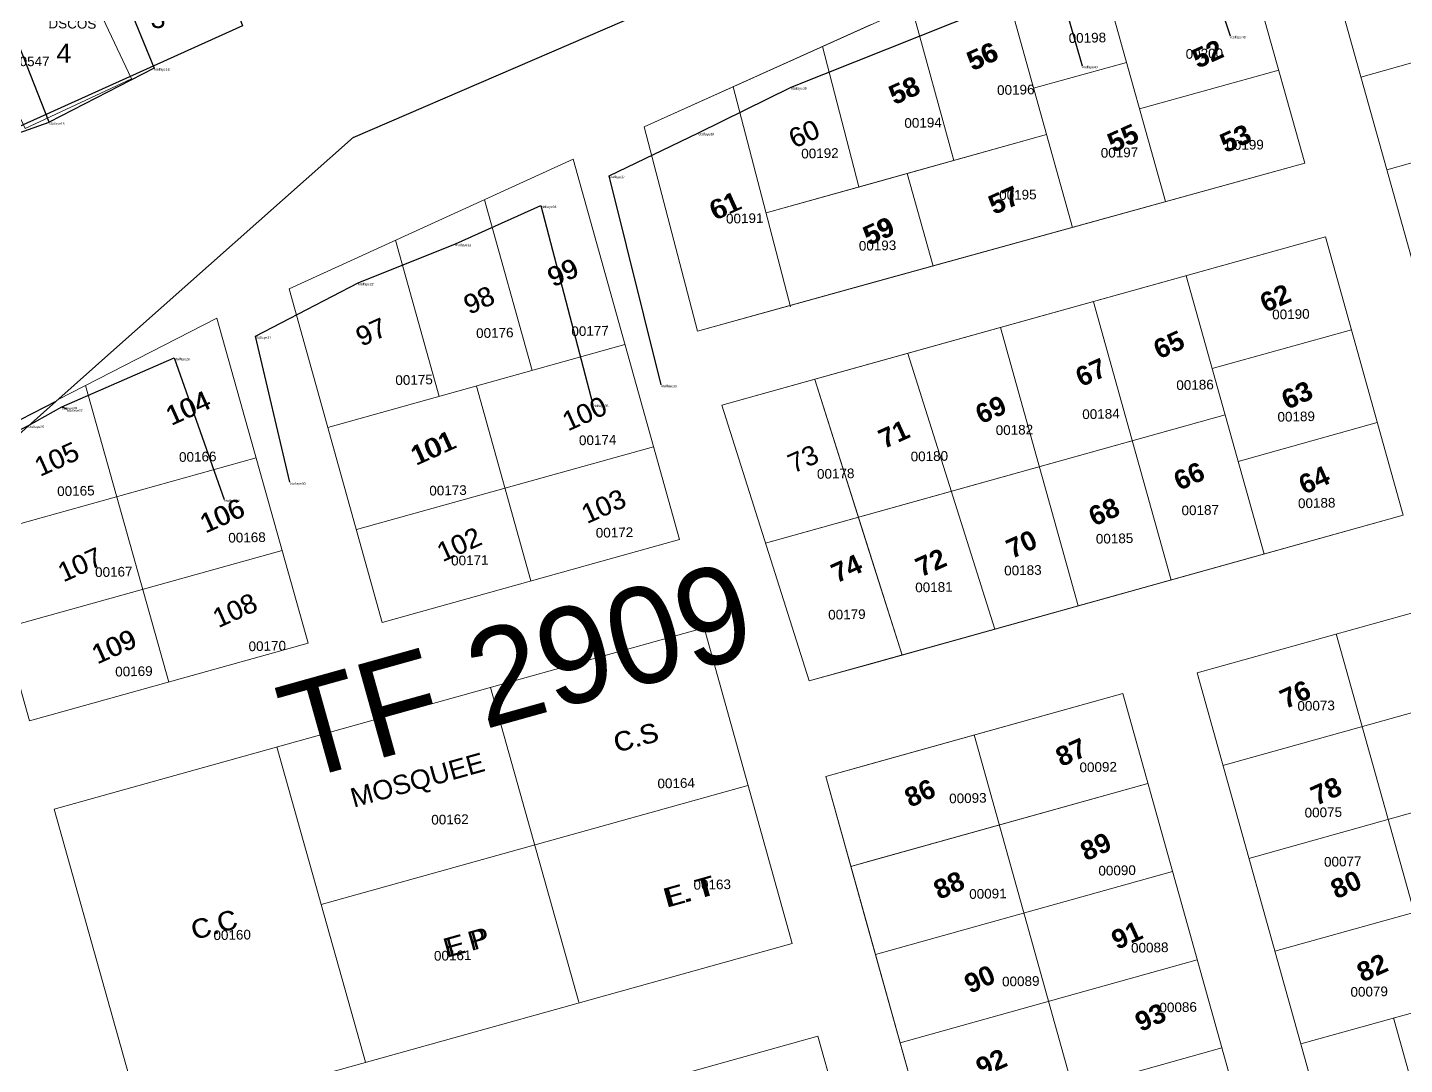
# Model space of a CAD drawing. Header units: metres. Extents: x 251686 to 255059, y 1627526 to 1631912.
# Drawn here: x 253542.2 to 253685.1, y 1630083.3 to 1630190.9 of the extents above; entities that cross this region are included whole.
import ezdxf
from ezdxf.enums import TextEntityAlignment as Align

# ---------------------------------------------------------------- set-up
doc = ezdxf.new("R2010")
doc.units = ezdxf.units.M
doc.header["$MEASUREMENT"] = 0
for name, color, linetype in [('A_revoir_niveau_0', 7, 'Continuous'), ('limites_parcelles', 7, 'Continuous'), ('limites_tf', 7, 'Continuous'), ('numero_lot', 7, 'Continuous'), ('numero_parcelle', 7, 'Continuous')]:
    doc.layers.add(name, color=color, linetype=linetype)
doc.layers.add('CABA', color=7, linetype='Continuous', lineweight=0)
doc.layers.add('Numero_TF', color=7, linetype='Continuous', lineweight=0)
doc.styles.add('Style-Arial', font='arial.ttf')
doc.styles.add('Style-FANCY', font='times.ttf')
doc.styles.add('style1', font='')
doc.styles.add('Styledgn000', font='dgn000.shx')
doc.styles.get('style1').set_extended_font_data('Times New Roman', bold=True)

# ---------------------------------------------------------------- blocks, each defined once
blk = doc.blocks.new('*U125')
at = {"color": 7, "linetype": 'Continuous', "lineweight": 30}
for p, q in [((0.424759, 34.519368, 0.000007), (0.912737, 50.202607, 0.000007)), ((0.912737, 50.202607, 0.000007), (21.815799, 48.375721, 0.000007)), ((21.815799, 48.375721, 0.000007), (21.33018, 33.126481, 0.000007)), ((-14.366186, 14.83066, 0.000007), (-21.074376, 35.133549, 0.000007)), ((-21.074376, 35.133549, 0.000007), (-11.355527, 34.972944, 0.000007)), ((-11.355527, 34.972944, 0.000007), (0.424759, 34.519368, 0.000007)), ((-5.544273, 18.602794, 0.000007), (-11.355527, 34.972944, 0.000007)), ((0.424759, 34.519368, 0.000007), (21.33018, 33.126481, 0.000007)), ((-40.753208, 32.416124, 0.000007), (-33.436425, 32.909189, 0.000007)), ((-33.436425, 32.909189, 0.000007), (-29.508968, 33.084341, 0.000007)), ((-29.508968, 33.084341, 0.000007), (-22.431405, 11.434797, 0.000007)), ((21.33018, 33.126481, 0.000007), (26.973159, 32.809284, 0.000007)), ((-32.003922, 7.504339, 0.000007), (-40.753208, 32.416124, 0.000007)), ((26.973159, 32.809284, 0.000007), (-5.544273, 18.602794, 0.000007)), ((-5.544273, 18.602794, 0.000007), (-14.366186, 14.83066, 0.000007)), ((50.608737, 11.216902, 0.000007), (64.558169, 17.400906, 0.000007)), ((64.558169, 17.400906, 0.000007), (68.46952, 5.505061, 0.000007)), ((-59.893992, 11.480442, 0.000007), (-48.525256, 15.365228, 0.000007)), ((-48.525256, 15.365228, 0.000007), (-43.153327, 2.155467, 0.000007)), ((-61.12722, 13.730821, 0.000007), (-59.893992, 11.480442, 0.000007)), ((-70.062342, 5.065506, 0.000007), (-59.893992, 11.480442, 0.000007)), ((-54.032371, -3.465059, 0.000007), (-59.893992, 11.480442, 0.000007)), ((-22.431405, 11.434797, 0.000007), (-32.003922, 7.504339, 0.000007)), ((22.93396, 0.179315, 0.000007), (50.608737, 11.216902, 0.000007)), ((50.608737, 11.216902, 0.000007), (53.111684, 2.402923, 0.000007)), ((-64.706134, -7.260841, 0.000007), (-70.062342, 5.065506, 0.000007)), ((-43.153327, 2.155467, 0.000007), (-54.032371, -3.465059, 0.000007)), ((13.334092, -4.565, 0.000007), (22.93396, 0.179315, 0.000007)), ((-64.706134, -7.260841, 0.000007), (-54.032371, -3.465059, 0.000007)), ((4.065266, -9.011877, 0.000007), (13.334092, -4.565, 0.000007)), ((9.463608, -30.711784, 0.000007), (4.065266, -9.011877, 0.000007)), ((-11.888592, -16.073073, 0.000007), (-3.031716, -12.104795, 0.000007)), ((-3.031716, -12.104795, 0.000007), (2.366423, -32.767342, 0.000007)), ((-21.99105, -20.128371, 0.000007), (-11.888592, -16.073073, 0.000007)), ((-32.624524, -25.676973, 0.000007), (-21.99105, -20.128371, 0.000007)), ((-29.05057, -40.835853, 0.000007), (-32.624524, -25.676973, 0.000007)), ((-52.723416, -33.01474, 0.000007), (-41.063352, -27.910447, 0.000007)), ((-41.063352, -27.910447, 0.000007), (-35.876208, -42.612248, 0.000007)), ((-56.165445, -34.950888, 0.000007), (-52.723416, -33.01474, 0.000007)), ((-52.723416, -33.01474, 0.000007), (-52.165762, -33.260012, 0.000007)), ((-64.21641, -38.87483, 0.000007), (-56.165445, -34.950888, 0.000007)), ((-66.789287, -45.989095, 0.000007), (-64.21641, -38.87483, 0.000007)), ((-66.079708, -49.935867, 0.000007), (-66.789287, -45.989095, 0.000007))]:
    blk.add_line(p, q, dxfattribs=at)
at = {"color": 7, "linetype": 'Continuous', "lineweight": 30, "style": 'Style-Arial'}
for s, height, p in [('etalfaye9', 0.25, (0.912737, 50.202607, 0.000007)), ('etalfaye1', 0.25, (21.815799, 48.375721, 0.000007)), ('etalfaye6', 0.25, (-21.074376, 35.133549, 0.000007)), ('etalfaye7', 0.25, (-11.355527, 34.972944, 0.000007)), ('etalfaye8', 0.25, (0.424759, 34.519368, 0.000007)), ('etalfaye10', 0.25, (-33.436425, 32.909189, 0.000007)), ('etalfaye11', 0.25, (-29.508968, 33.084341, 0.000007)), ('etalfaye2', 0.25, (21.33018, 33.126481, 0.000007)), ('etalfaye14', 0.25, (-40.753208, 32.416124, 0.000007)), ('etalfaye3', 0.25, (26.973159, 32.809284, 0.000007)), ('Fondation', 1, (-16.445344, 27.328313, 0.000007)), ('etalfaye4', 0.25, (-5.544273, 18.602794, 0.000007)), ('etalfaye42', 0.25, (64.558169, 17.400906, 0.000007)), ('etalfaye17', 0.25, (-48.525256, 15.365228, 0.000007)), ('etalfaye5', 0.25, (-14.366186, 14.83066, 0.000007)), ('etalfaye15', 0.25, (-61.12722, 13.730821, 0.000007)), ('etalfaye16', 0.25, (-59.893992, 11.480442, 0.000007)), ('etalfaye12', 0.25, (-22.431405, 11.434797, 0.000007)), ('etalfaye41', 0.25, (50.608737, 11.216902, 0.000007)), ('DSCOS', 1, (-54.100599, 7.292217, 0.000007)), ('etalfaye13', 0.25, (-32.003922, 7.504339, 0.000007)), ('etalfaye21', 0.25, (-70.062342, 5.065506, 0.000007)), ('etalfaye43', 0.25, (68.46952, 5.505061, 0.000007)), ('etalfaye18', 0.25, (-43.153327, 2.155467, 0.000007)), ('etalfaye40', 0.25, (53.111684, 2.402923, 0.000007)), ('etalfaye39', 0.25, (22.93396, 0.179315, 0.000007)), ('etalfaye19', 0.25, (-54.032371, -3.465059, 0.000007)), ('etalfaye38', 0.25, (13.334092, -4.565, 0.000007)), ('etalfaye20', 0.25, (-64.706134, -7.260841, 0.000007)), ('etalfaye37', 0.25, (4.065266, -9.011877, 0.000007)), ('etalfaye34', 0.25, (-3.031716, -12.104795, 0.000007)), ('etalfaye33', 0.25, (-11.888592, -16.073073, 0.000007)), ('etalfaye32', 0.25, (-21.99105, -20.128371, 0.000007)), ('etalfaye31', 0.25, (-32.624524, -25.676973, 0.000007)), ('etalfaye28', 0.25, (-41.063352, -27.910447, 0.000007)), ('etalfaye36', 0.25, (9.463608, -30.711784, 0.000007)), ('etalfaye35', 0.25, (2.366423, -32.767342, 0.000007)), ('etalfaye26', 0.25, (-52.723416, -33.01474, 0.000007)), ('etalfaye27', 0.25, (-52.165762, -33.260012, 0.000007)), ('etalfaye25', 0.25, (-56.165445, -34.950888, 0.000007)), ('etalfaye24', 0.25, (-64.21641, -38.87483, 0.000007)), ('etalfaye30', 0.25, (-29.05057, -40.835853, 0.000007)), ('etalfaye29', 0.25, (-35.876208, -42.612248, 0.000007)), ('etalfaye23', 0.25, (-66.789287, -45.989095, 0.000007)), ('etalfaye22', 0.25, (-66.079708, -49.935867, 0.000007))]:
    blk.add_text(s, height=height, rotation=359.3981, dxfattribs=at).set_placement(p, align=Align.TOP_LEFT)

msp = doc.modelspace()

# ---------------------------------------------------------------- linework, layer by layer
at = {"layer": 'CABA', "color": 7, "linetype": 'Continuous', "lineweight": 13}
for p, q in [((253551.208416, 1630157.487556), (253576.058235, 1630179.568052)), ((253545.168974, 1630152.109309), (253551.208416, 1630157.487556))]:
    msp.add_line(p, q, dxfattribs=at)
at = {"layer": 'limites_parcelles', "color": 7, "linetype": 'Continuous', "lineweight": 0}
for p, q in [((253692.663123, 1630142.460148), (253673.509146, 1630210.967693)), ((253666.134101, 1630207.642278), (253606.202223, 1630180.619312)), ((253674.738129, 1630176.866038), (253666.134101, 1630207.642278)), ((253660.281605, 1630172.866165), (253652.302513, 1630201.406136)), ((253650.64492, 1630170.198913), (253643.082454, 1630197.248371)), ((253638.319893, 1630177.143422), (253633.947535, 1630193.129299)), ((253709.458691, 1630193.867891), (253680.564408, 1630185.803077)), ((253629.757845, 1630191.240417), (253606.202223, 1630180.619312)), ((253624.696425, 1630188.957646), (253628.492906, 1630174.392855)), ((253646.606008, 1630184.644578), (253656.242693, 1630187.31183)), ((253657.589328, 1630182.49594), (253672.045855, 1630186.496813)), ((253615.449326, 1630184.788979), (253621.401976, 1630161.951356)), ((253712.146961, 1630184.23613), (253683.252678, 1630176.171316)), ((253606.202223, 1630180.619312), (253611.725814, 1630159.429247)), ((253647.949679, 1630179.838699), (253618.86112, 1630171.697585)), ((253647.949679, 1630179.838699), (253629.698284, 1630174.730619)), ((253569.371422, 1630163.832073), (253598.850077, 1630177.265813)), ((253598.850077, 1630177.265813), (253609.857758, 1630137.795845)), ((253611.725814, 1630159.429247), (253674.738129, 1630176.866038)), ((253629.660987, 1630164.392274), (253674.738129, 1630176.866038)), ((253636.198255, 1630166.160004), (253633.504, 1630175.795787)), ((253629.698284, 1630174.730619), (253618.86112, 1630171.697585)), ((253589.638873, 1630173.068016), (253594.584922, 1630155.332057)), ((253580.42667, 1630168.870223), (253584.95315, 1630152.640787)), ((253676.880495, 1630169.202259), (253614.278055, 1630151.729989)), ((253676.880495, 1630169.202259), (253629.630765, 1630156.014913)), ((253684.958316, 1630140.30993), (253676.880495, 1630169.202259)), ((253611.725814, 1630159.429247), (253629.660987, 1630164.392274)), ((253670.510677, 1630136.278025), (253662.432856, 1630165.170354)), ((253579.0465, 1630129.186943), (253569.371422, 1630163.832073)), ((253660.880916, 1630133.589747), (253652.802095, 1630162.48208)), ((253545.43182, 1630152.343362), (253561.880287, 1630160.759078)), ((253561.880287, 1630160.759078), (253571.338649, 1630127.024736)), ((253651.245151, 1630130.900492), (253643.177341, 1630159.795785)), ((253679.567762, 1630159.569502), (253665.126126, 1630155.538575)), ((253545.168974, 1630152.109309), (253551.208416, 1630157.487556)), ((253604.205683, 1630158.020367), (253573.394425, 1630149.411465)), ((253633.552587, 1630157.10949), (253642.599391, 1630128.487666)), ((253629.630765, 1630156.014913), (253614.278055, 1630151.729989)), ((253623.915823, 1630154.420238), (253629.560576, 1630136.559046)), ((253623.915823, 1630154.420238), (253632.961623, 1630125.797418)), ((253548.25605, 1630153.788183), (253556.894945, 1630122.974817)), ((253588.806061, 1630153.717895), (253594.44515, 1630133.49742)), ((253614.278055, 1630151.729989), (253623.324858, 1630123.108166)), ((253666.471764, 1630150.723689), (253618.801455, 1630137.418578)), ((253666.471764, 1630150.723689), (253629.574524, 1630140.425415)), ((253682.256032, 1630149.937741), (253667.818399, 1630145.9078)), ((253607.166484, 1630147.426617), (253576.355226, 1630138.817715)), ((253565.962109, 1630146.288258), (253537.062823, 1630138.222462)), ((253542.439363, 1630118.95894), (253535.548011, 1630143.543962)), ((253629.574524, 1630140.425415), (253618.801455, 1630137.418578)), ((253684.958316, 1630140.30993), (253623.324858, 1630123.108166)), ((253684.958316, 1630140.30993), (253629.518286, 1630124.836739)), ((253609.857758, 1630137.795845), (253579.0465, 1630129.186943)), ((253568.650379, 1630136.656497), (253539.751093, 1630128.590701)), ((253629.560576, 1630136.559046), (253632.961623, 1630125.797418)), ((253693.422436, 1630132.289342), (253663.560175, 1630123.955019)), ((253612.415692, 1630128.625558), (253544.992366, 1630109.807671)), ((253612.415692, 1630128.625558), (253621.548598, 1630095.874397)), ((253678.004851, 1630127.996935), (253688.765942, 1630089.472863)), ((253571.338649, 1630127.024736), (253542.439363, 1630118.95894)), ((253629.518286, 1630124.836739), (253623.324858, 1630123.108166)), ((253663.5582, 1630123.962026), (253678.120221, 1630071.829153)), ((253599.434382, 1630089.756136), (253590.271252, 1630122.445405)), ((253625.039128, 1630113.200917), (253655.860386, 1630121.809783)), ((253629.480785, 1630114.441542), (253655.860386, 1630121.809783)), ((253655.860386, 1630121.809783), (253670.332688, 1630070.032236)), ((253696.10876, 1630122.672589), (253666.24847, 1630114.330258)), ((253650.726092, 1630080.713038), (253640.448757, 1630117.505353)), ((253577.288845, 1630083.548987), (253568.118802, 1630116.262282)), ((253625.039128, 1630113.200917), (253629.480785, 1630114.441542)), ((253629.419732, 1630097.518289), (253625.039128, 1630113.200917)), ((253639.620896, 1630060.997972), (253625.039128, 1630113.200917)), ((253698.799034, 1630113.041821), (253668.938744, 1630104.69949)), ((253616.978638, 1630112.24799), (253572.707773, 1630099.89162)), ((253627.648441, 1630103.858443), (253658.469699, 1630112.467309)), ((253629.444415, 1630104.360087), (253658.469699, 1630112.467309)), ((253554.18033, 1630077.072311), (253545.004376, 1630109.810627)), ((253627.648441, 1630103.858443), (253629.444415, 1630104.360087)), ((253630.203447, 1630094.708166), (253661.024705, 1630103.317032)), ((253701.490304, 1630103.410049), (253671.630014, 1630095.067718)), ((253639.620896, 1630060.997972), (253629.419732, 1630097.518289)), ((253621.549598, 1630095.874393), (253554.13228, 1630077.058484)), ((253632.758454, 1630085.557889), (253663.579711, 1630094.166755)), ((253704.180578, 1630093.779281), (253674.320288, 1630085.43695)), ((253683.950056, 1630088.127227), (253687.873127, 1630074.081115)), ((253683.950056, 1630088.127227), (253687.750986, 1630074.518427)), ((253624.235865, 1630086.241639), (253556.819546, 1630067.425727)), ((253624.235865, 1630086.241639), (253629.313369, 1630068.035206)), ((253624.235865, 1630086.241639), (253631.975793, 1630058.488536)), ((253635.31346, 1630076.407612), (253666.134718, 1630085.016478))]:
    msp.add_line(p, q, dxfattribs=at)
msp.add_3dface([(253547.387703, 1630197.583424, 0.000001), (253536.373305, 1630192.433955, 0.000001), (253542.013781, 1630180.472042, 0.000001), (253553.031174, 1630185.615508, 0.000001)], dxfattribs=at)
at = {"layer": 'limites_tf', "color": 5, "linetype": 'Continuous', "lineweight": 30}
for p, q in [((253576.029068, 1630179.537525), (253738.998037, 1630249.90369)), ((253551.208416, 1630157.487556), (253576.058235, 1630179.568052)), ((253545.168974, 1630152.109309), (253551.208416, 1630157.487556)), ((253545.182213, 1630152.106053), (253369.566582, 1630062.844335)), ((253486.068768, 1630099.492176), (253545.168974, 1630152.109309))]:
    msp.add_line(p, q, dxfattribs=at)
at = {"layer": 'limites_tf', "color": 5, "linetype": 'Continuous', "lineweight": 30, "elevation": 0.000001, "flags": 128}
msp.add_lwpolyline([(253548.016539, 1630236.325605), (253564.532354, 1630191.099612), (253272.339917, 1630059.131794), (253275.887626, 1630063.654776), (253281.717567, 1630158.440612), (253316.436819, 1630191.875884), (253332.171432, 1630206.5114), (253337.580721, 1630195.943993), (253395.310345, 1630207.028158), (253414.974952, 1630206.411548), (253417.55458, 1630207.314499), (253487.823971, 1630231.637666), (253546.976117, 1630239.14669), (253548.016539, 1630236.325605)], close=True, dxfattribs=at)

# ---------------------------------------------------------------- block references
at = {"layer": 'A_revoir_niveau_0', "color": 7, "linetype": 'Continuous', "lineweight": 30}
msp.add_blockref('*U125', (253598.517208, 1630184.571876, -0.000006), dxfattribs=at)

# ---------------------------------------------------------------- texts
at = {"layer": 'numero_lot', "color": 7, "linetype": 'Continuous', "lineweight": 0, "char_height": 2, "attachment_point": 1}
for s, insert, rotation, line_spacing_factor, style in [('\\fArial|b0|i0|c00|p39;3', (253555.004955, 1630192.887369, 0.000001), 0.12118064, 0.6, 'Styledgn000'), ('\\fArial|b0|i0|c00|p39;4', (253545.235553, 1630189.274577, 0.000001), 0.12118064, 0.6, 'Styledgn000'), ('\\fArial|b1|i0|c00|p39;56', (253639.431781, 1630188.220822), 24.27175487, 0.72, 'style1'), ('\\fArial|b1|i0|c00|p39;56', (253639.496895, 1630188.250184), 24.27175487, 0.72, 'style1'), ('\\fArial|b1|i0|c00|p39;52', (253662.808358, 1630188.476289), 24.27175487, 0.72, 'style1'), ('\\fArial|b1|i0|c00|p39;52', (253662.840915, 1630188.49097), 24.27175487, 0.72, 'style1'), ('\\fArial|b1|i0|c00|p39;58', (253631.345511, 1630184.694769), 24.27175487, 0.72, 'style1'), ('\\fArial|b1|i0|c00|p39;58', (253631.378069, 1630184.70945), 24.27175487, 0.72, 'style1'), ('\\fArial|b0|i0|c00|p39;60', (253620.954182, 1630180.187228), 24.27175487, 0.72, 'Style-FANCY'), ('\\fArial|b0|i0|c00|p39;60', (253620.98674, 1630180.201908), 24.27175487, 0.72, 'Style-FANCY'), ('\\fArial|b1|i0|c00|p39;55', (253654.022795, 1630179.742927), 24.27175487, 0.72, 'style1'), ('\\fArial|b1|i0|c00|p39;55', (253654.055352, 1630179.757608), 24.27175487, 0.72, 'style1'), ('\\fArial|b1|i0|c00|p39;53', (253665.694719, 1630179.700819), 24.27175487, 0.72, 'style1'), ('\\fArial|b1|i0|c00|p39;53', (253665.727276, 1630179.7155), 24.27175487, 0.72, 'style1'), ('\\fArial|b1|i0|c00|p39;57', (253641.679454, 1630173.295415), 24.27175487, 0.72, 'style1'), ('\\fArial|b1|i0|c00|p39;57', (253641.712012, 1630173.310095), 24.27175487, 0.72, 'style1'), ('\\fArial|b0|i0|c00|p39;61', (253612.700564, 1630172.695591), 24.27175487, 0.72, 'Style-FANCY'), ('\\fArial|b0|i0|c00|p39;61', (253612.855212, 1630172.765325), 24.27175487, 0.72, 'Style-FANCY'), ('\\fArial|b1|i0|c00|p39;59', (253628.666271, 1630170.081542), 24.27175487, 0.72, 'style1'), ('\\fArial|b1|i0|c00|p39;59', (253628.731386, 1630170.110903), 24.27175487, 0.72, 'style1'), ('\\fArial|b0|i0|c00|p39;99', (253595.921532, 1630165.777643), 24.27175487, 0.72, 'Style-FANCY'), ('\\fArial|b0|i0|c00|p39;99', (253595.986646, 1630165.807005), 24.27175487, 0.72, 'Style-FANCY'), ('\\fArial|b1|i0|c00|p39;62', (253669.849968, 1630163.130721), 24.27175487, 0.72, 'style1'), ('\\fArial|b0|i0|c00|p39;98', (253587.230669, 1630162.919776), 24.27175487, 0.72, 'Style-FANCY'), ('\\fArial|b0|i0|c00|p39;98', (253587.263226, 1630162.934457), 24.27175487, 0.72, 'Style-FANCY'), ('\\fArial|b0|i0|c00|p39;97', (253576.048653, 1630159.609094), 24.27175487, 0.72, 'Style-FANCY'), ('\\fArial|b0|i0|c00|p39;97', (253576.08121, 1630159.623775), 24.27175487, 0.72, 'Style-FANCY'), ('\\fArial|b1|i0|c00|p39;65', (253658.809474, 1630158.301519), 24.27175487, 0.72, 'style1'), ('\\fArial|b1|i0|c00|p39;67', (253650.725543, 1630155.423462), 24.27175487, 0.72, 'style1'), ('\\fArial|b1|i0|c00|p39;63', (253672.116207, 1630153.074278), 24.27175487, 0.72, 'style1'), ('\\fArial|b0|i0|c00|p39;104', (253556.327864, 1630151.398566), 24.27175487, 0.72, 'Style-FANCY'), ('\\fArial|b0|i0|c00|p39;104', (253556.390944, 1630151.427011), 24.27175487, 0.72, 'Style-FANCY'), ('\\fArial|b1|i0|c00|p39;63', (253672.08365, 1630153.059597), 24.27175487, 0.72, 'style1'), ('\\fArial|b0|i0|c00|p39;100', (253597.47316, 1630150.822338), 24.27175487, 0.72, 'Style-FANCY'), ('\\fArial|b0|i0|c00|p39;100', (253597.497578, 1630150.833349), 24.27175487, 0.72, 'Style-FANCY'), ('\\fArial|b1|i0|c00|p39;69', (253640.336559, 1630151.565916), 24.27175487, 0.72, 'style1'), ('\\fArial|b1|i0|c00|p39;71', (253630.276609, 1630149.005321), 24.27175487, 0.72, 'style1'), ('\\fArial|b0|i0|c00|p39;101', (253581.698623, 1630147.24786), 24.27175487, 0.72, 'Style-FANCY'), ('\\fArial|b0|i0|c00|p39;101', (253581.845132, 1630147.313924), 24.27175487, 0.72, 'Style-FANCY'), ('\\fArial|b0|i0|c00|p39;105', (253542.720785, 1630146.104832), 24.27175487, 0.72, 'Style-FANCY'), ('\\fArial|b0|i0|c00|p39;105', (253542.745203, 1630146.115843), 24.27175487, 0.72, 'Style-FANCY'), ('\\fArial|b0|i0|c00|p39;73', (253620.864947, 1630146.442128), 24.27175487, 0.72, 'Style-FANCY'), ('\\fArial|b1|i0|c00|p39;66', (253660.903837, 1630144.664416), 24.27175487, 0.72, 'style1'), ('\\fArial|b1|i0|c00|p39;64', (253673.873359, 1630144.251798), 24.27175487, 0.72, 'style1'), ('\\fArial|b0|i0|c00|p39;103', (253599.449489, 1630141.208146), 24.27175487, 0.72, 'Style-FANCY'), ('\\fArial|b0|i0|c00|p39;103', (253599.473907, 1630141.219157), 24.27175487, 0.72, 'Style-FANCY'), ('\\fArial|b0|i0|c00|p39;106', (253559.86916, 1630140.219131), 24.27175487, 0.72, 'Style-FANCY'), ('\\fArial|b0|i0|c00|p39;106', (253559.926135, 1630140.244823), 24.27175487, 0.72, 'Style-FANCY'), ('\\fArial|b1|i0|c00|p39;68', (253652.079876, 1630140.956709), 24.27175487, 0.72, 'style1'), ('\\fArial|b0|i0|c00|p39;102', (253584.466077, 1630137.240174), 24.27175487, 0.72, 'Style-FANCY'), ('\\fArial|b0|i0|c00|p39;102', (253584.490495, 1630137.251185), 24.27175487, 0.72, 'Style-FANCY'), ('\\fArial|b1|i0|c00|p39;70', (253643.528183, 1630137.596311), 24.27175487, 0.72, 'style1'), ('\\fArial|b0|i0|c00|p39;107', (253545.138273, 1630135.148039), 24.27175487, 0.72, 'Style-FANCY'), ('\\fArial|b0|i0|c00|p39;107', (253545.162691, 1630135.15905), 24.27175487, 0.72, 'Style-FANCY'), ('\\fArial|b1|i0|c00|p39;74', (253625.363426, 1630135.065187), 24.27175487, 0.72, 'style1'), ('\\fArial|b1|i0|c00|p39;72', (253634.119216, 1630135.682242), 24.27175487, 0.72, 'style1'), ('\\fArial|b0|i0|c00|p39;108', (253561.207245, 1630130.399038), 24.27175487, 0.72, 'Style-FANCY'), ('\\fArial|b0|i0|c00|p39;108', (253561.231663, 1630130.410049), 24.27175487, 0.72, 'Style-FANCY'), ('\\fArial|b0|i0|c00|p39;109', (253548.650068, 1630126.631517), 24.27175487, 0.72, 'Style-FANCY'), ('\\fArial|b0|i0|c00|p39;109', (253548.707043, 1630126.657208), 24.27175487, 0.72, 'Style-FANCY'), ('\\fArial|b1|i0|c00|p39;76', (253671.916113, 1630122.002797), 24.27175487, 0.72, 'style1'), ('\\fArial|b0|i0|c00|p39;C.S', (253602.818059, 1630117.584288), 15.59441521, 0.72, 'Style-FANCY'), ('\\fArial|b0|i0|c00|p39;C.S', (253602.865359, 1630117.597489), 15.59441521, 0.72, 'Style-FANCY'), ('\\fArial|b1|i0|c00|p39;87', (253648.661265, 1630115.988652), 24.27175487, 0.72, 'style1'), ('\\fArial|b0|i0|c00|p39;MOSQUEE', (253575.540116, 1630111.880361), 15.59441521, 0.72, 'Style-FANCY'), ('\\fArial|b1|i0|c00|p39;86', (253632.981905, 1630111.761593), 24.27175487, 0.72, 'style1'), ('\\fArial|b1|i0|c00|p39;78', (253675.114922, 1630111.965192), 24.27175487, 0.72, 'style1'), ('\\fArial|b1|i0|c00|p39;89', (253651.219963, 1630106.200762), 24.27175487, 0.72, 'style1'), ('\\fArial|b0|i0|c00|p39;E. T', (253608.01427, 1630101.494735), 15.59483233, 0.72, 'Style-FANCY'), ('\\fArial|b0|i0|c00|p39;E. T', (253608.259367, 1630101.563144), 15.59483233, 0.72, 'Style-FANCY'), ('\\fArial|b1|i0|c00|p39;88', (253635.992907, 1630102.192467), 24.27175487, 0.72, 'style1'), ('\\fArial|b1|i0|c00|p39;80', (253677.181904, 1630102.254672), 24.27175487, 0.72, 'style1'), ('\\fArial|b0|i0|c00|p39;C.C', (253558.990997, 1630098.135135), 15.59441521, 0.72, 'Style-FANCY'), ('\\fArial|b0|i0|c00|p39;C.C', (253559.033997, 1630098.147136), 15.59441521, 0.72, 'Style-FANCY'), ('\\fArial|b0|i0|c00|p39;E P', (253585.182362, 1630096.291034), 15.59483233, 0.72, 'Style-FANCY'), ('\\fArial|b0|i0|c00|p39;E P', (253585.485508, 1630096.375645), 15.59483233, 0.72, 'Style-FANCY'), ('\\fArial|b1|i0|c00|p39;91', (253654.443155, 1630097.0008), 24.27175487, 0.72, 'style1'), ('\\fArial|b1|i0|c00|p39;82', (253679.899796, 1630093.626811), 24.27175487, 0.72, 'style1'), ('\\fArial|b1|i0|c00|p39;90', (253639.181273, 1630092.446699), 24.27175487, 0.72, 'style1'), ('\\fArial|b1|i0|c00|p39;93', (253656.894088, 1630088.482773), 24.27175487, 0.72, 'style1'), ('\\fArial|b1|i0|c00|p39;92', (253640.390926, 1630083.755278), 24.27175487, 0.72, 'style1')]:
    msp.add_mtext(s, dxfattribs=dict(at, insert=insert, rotation=rotation, line_spacing_factor=line_spacing_factor, style=style))
at = {"layer": 'numero_parcelle', "color": 5, "lineweight": 0, "style": 'Style-Arial'}
for s, p in [('00198', (253650.232528, 1630190.335772, 0.00127)), ('00200', (253662.370165, 1630188.691026, 0.00127)), ('00196', (253642.807107, 1630184.938976, 0.00127)), ('00194', (253633.190611, 1630181.518124, 0.00127)), ('00197', (253653.561547, 1630178.420701, 0.00127)), ('00199', (253666.592456, 1630179.216706, 0.00127)), ('00192', (253622.493204, 1630178.345141, 0.00127)), ('00195', (253643.022525, 1630174.039301, 0.00127)), ('00191', (253614.691032, 1630171.594735, 0.00127)), ('00193', (253628.465992, 1630168.770801, 0.00127)), ('00190', (253671.344716, 1630161.642219, 0.00127)), ('00177', (253598.647436, 1630159.902564, 0.00127)), ('00176', (253588.765439, 1630159.707259, 0.00127)), ('00175', (253580.388238, 1630154.830119, 0.00127)), ('00186', (253661.401998, 1630154.311042, 0.00127)), ('00184', (253651.643075, 1630151.291224, 0.00127)), ('00189', (253671.894055, 1630151.019889, 0.00127)), ('00174', (253599.434884, 1630148.581946, 0.00127)), ('00182', (253642.66425, 1630149.632988, 0.00127)), ('00166', (253557.949748, 1630146.848129, 0.00127)), ('00180', (253633.841151, 1630146.900899, 0.00127)), ('00178', (253624.125516, 1630145.093484, 0.00127)), ('00165', (253545.30948, 1630143.300208, 0.00127)), ('00173', (253583.910288, 1630143.356367, 0.00127)), ('00187', (253661.941285, 1630141.306456, 0.00127)), ('00188', (253674.021209, 1630142.047064, 0.00127)), ('00168', (253563.058293, 1630138.468257, 0.00127)), ('00172', (253601.179222, 1630138.986089, 0.00127)), ('00185', (253653.051369, 1630138.361312, 0.00127)), ('00171', (253586.172136, 1630136.098127, 0.00127)), ('00167', (253549.241598, 1630134.897085, 0.00127)), ('00183', (253643.545509, 1630135.061195, 0.00127)), ('00181', (253634.316497, 1630133.312064, 0.00127)), ('00179', (253625.286493, 1630130.480419, 0.00127)), ('00170', (253565.163975, 1630127.202091, 0.00127)), ('00169', (253551.328663, 1630124.572866, 0.00127)), ('00073', (253673.962381, 1630121.007334, 0.00127)), ('00092', (253651.357528, 1630114.637454, 0.00127)), ('00164', (253607.577967, 1630112.963307, 0.00127)), ('00093', (253637.836694, 1630111.40867, 0.00127)), ('00075', (253674.709009, 1630109.936451, 0.00127)), ('00162', (253584.11456, 1630109.201479, 0.00127)), ('00077', (253676.722189, 1630104.829045, 0.00127)), ('00090', (253653.318122, 1630103.906886, 0.00127)), ('00163', (253611.316686, 1630102.436152, 0.00127)), ('00091', (253639.91578, 1630101.488143, 0.00127)), ('00160', (253561.519903, 1630097.211564, 0.00127)), ('00088', (253656.704466, 1630095.896826, 0.00127)), ('00161', (253584.393806, 1630095.072271, 0.00127)), ('00089', (253643.3234, 1630092.401572, 0.00127)), ('00079', (253679.465806, 1630091.325881, 0.00127)), ('00086', (253659.65138, 1630089.705158, 0.00127))]:
    msp.add_text(s, height=1, rotation=1.13223, dxfattribs=at).set_placement(p, align=Align.TOP_LEFT)
at = {"layer": 'numero_parcelle', "color": 5, "linetype": 'Continuous', "lineweight": 0, "style": 'Style-Arial'}
msp.add_text('00547', height=1, rotation=0.07223, dxfattribs=at).set_placement((253540.643707, 1630187.925121, -0.000019), align=Align.TOP_LEFT)
at = {"layer": 'numero_tf', "color": 4, "linetype": 'Continuous', "lineweight": 0, "insert": (253591.588269, 1630128.998263), "char_height": 10.000002, "attachment_point": 2, "rotation": 15.59441521, "line_spacing_factor": 0.806439, "style": 'Style-FANCY'}
msp.add_mtext('\\FFANCY;TF 2909', dxfattribs=at)

doc.saveas('drawing.dxf')
